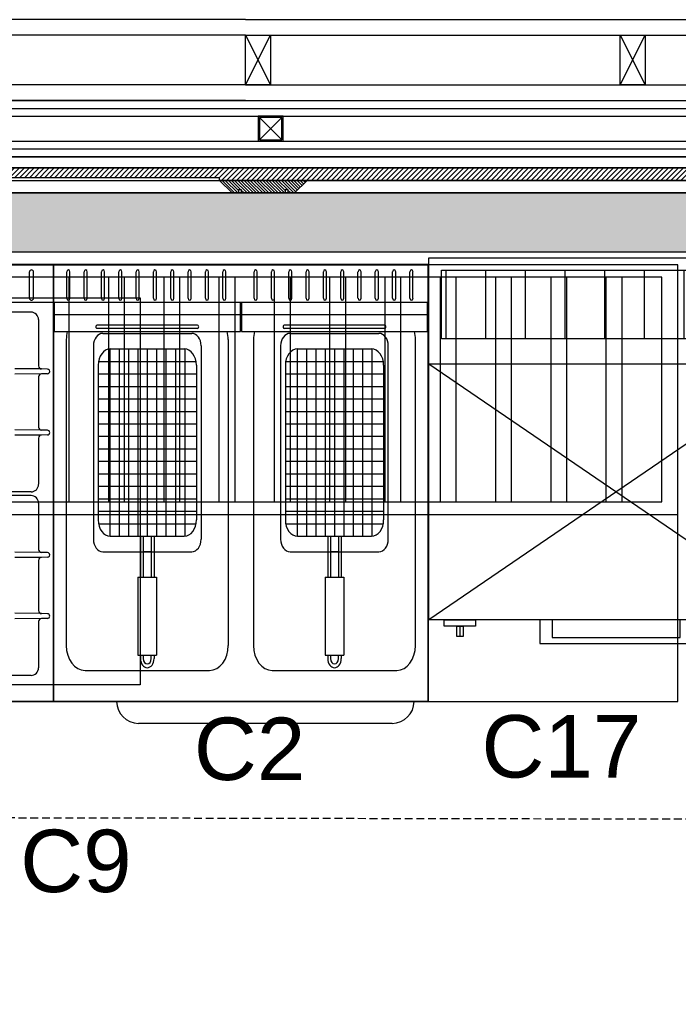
# Model space of a CAD drawing. Header units: millimetres. Extents: x 29001 to 40804, y -8833 to -5892.
# Drawn here: x 30586.8 to 30692.4, y -6714.4 to -6558.7 of the extents above; entities that cross this region are included whole.
import ezdxf

# ---------------------------------------------------------------- set-up
doc = ezdxf.new("R2010")
doc.units = ezdxf.units.MM
doc.linetypes.add('DASHED2', pattern=[0.375, 0.25, -0.125])
doc.layers.get('0').update_dxf_attribs({"lineweight": 0})
for name, color, linetype, lineweight in [('anahtar', 9, 'Continuous', 0), ('mutfak-Ekipman', 4, 'Continuous', 0), ('mutfak-poz no', 7, 'Continuous', 0), ('S2000-davlumbaz', 102, 'DASHED2', 0), ('S2000-Ekipman', 4, 'Continuous', 0), ('wipeout', 254, 'Continuous', 0), ('xxx_Auto_Duvar_Yesil Alcipan', 93, 'Continuous', 0), ('xxx_Auto_Kaplama_Ahşap', 34, 'Continuous', 0), ('xxx_Auto_Kaplama_Ahşap Tarama', 16, 'Continuous', 0), ('xxx_Auto_Kaplama_Ayna', 173, 'Continuous', 0), ('xxx_Auto_Kaplama_Mermer', 23, 'Continuous', 0), ('xxx_Auto_Kaplama_Mermer Tarama @ 1', 45, 'Continuous', 0), ('xxx_Auto_Konstruksiyon_Metal', 141, 'Continuous', 0), ('Y_DUVAR ALCIPAN', 6, 'Continuous', 0), ('Y_DUVAR KONST', 254, 'Continuous', 0)]:
    doc.layers.add(name, color=color, linetype=linetype, lineweight=lineweight)
doc.styles.add('ekp-yazı', font='arial.ttf', dxfattribs={"height": 10})

# ---------------------------------------------------------------- blocks, each defined once
blk = doc.blocks.new('KUTU PROFIL 40X80')
for p, q in [((8, 0), (0, -4)), ((0, 0), (8, -4))]:
    blk.add_line(p, q)
blk.add_lwpolyline([(0, 0), (8, 0), (8, -4), (0, -4)], close=True)
blk = doc.blocks.new('40x40 kutu profil')
at = {"layer": 'xxx_Auto_Konstruksiyon_Metal'}
for points in [[(-1674.77, -595.98), (-1674.77, -599.98), (-1670.77, -599.98), (-1670.77, -595.98), (-1674.77, -595.98)], [(-1670.97, -596.18), (-1674.57, -599.78)], [(-1674.57, -596.18), (-1670.97, -599.78)]]:
    blk.add_lwpolyline(points, dxfattribs=at)
blk.add_lwpolyline([(-1674.57, -596.18), (-1674.57, -599.78), (-1670.97, -599.78), (-1670.97, -596.18)], close=True, dxfattribs=at)
blk = doc.blocks.new('TÜM LAYOOUT')
at = {"layer": 'xxx_Auto_Kaplama_Ahşap'}
h = blk.add_hatch(dxfattribs=at)
h.set_pattern_fill('JIS_WOOD', color=256, scale=0.8)
h.set_pattern_definition([(45, (-27117.531, 50085.9245), (-0.3999999993, 0.3999999993), [])])
h.paths.add_polyline_path([(1563.63, -260.75), (978.49, -260.75), (980.49, -262.75), (1563.63, -262.75)])
at = {"layer": 'xxx_Auto_Kaplama_Ahşap Tarama'}
h = blk.add_hatch(dxfattribs=at)
h.set_pattern_fill('JIS_WOOD', color=256, scale=0.5, angle=-90)
h.set_pattern_definition([(315, (103391.44714, 55924.2936), (0.2499999996, 0.2499999996), [])])
h.paths.add_polyline_path([(1477.05, -264.25), (1477.05, -264.75), (1476.05, -264.75), (1474.08, -262.75), (1488.05, -262.75), (1486.05, -264.75), (1485.05, -264.75), (1485.05, -264.25), (1484.55, -264.25), (1484.55, -264.75), (1477.55, -264.75), (1477.55, -264.25)])
at = {"layer": 'anahtar', "lineweight": 0}
for p, q in [((1478.26, -236.95), (912.26, -236.95)), ((1478.26, -236.95), (2303.26, -236.95)), ((1478.26, -239.45), (912.26, -239.45)), ((1478.26, -239.45), (2303.26, -239.45)), ((1478.26, -247.45), (912.26, -247.45)), ((1478.26, -247.45), (2303.26, -247.45)), ((1478.26, -249.95), (912.26, -249.95)), ((1478.26, -249.95), (2303.26, -249.95))]:
    blk.add_line(p, q, dxfattribs=at)
at = {"layer": 'xxx_Auto_Duvar_Yesil Alcipan', "linetype": 'Continuous'}
for p, q in [((912.26, -249.95), (1610.06, -249.95)), ((913.51, -251.2), (1610.06, -251.2)), ((913.51, -252.45), (1610.06, -252.45)), ((976.69, -256.45), (1610.06, -256.45)), ((976.69, -257.7), (1610.06, -257.7)), ((976.69, -258.95), (1610.06, -258.95))]:
    blk.add_line(p, q, dxfattribs=at)
at = {"layer": 'xxx_Auto_Kaplama_Ahşap', "linetype": 'Continuous'}
for p, q in [((980.49, -260.75), (1608.26, -260.75)), ((1606.26, -262.75), (980.49, -262.75))]:
    blk.add_line(p, q, dxfattribs=at)
at = {"layer": 'xxx_Auto_Kaplama_Ahşap'}
for points in [[(1610.06, -258.95), (976.69, -258.95), (978.49, -260.75), (1608.26, -260.75)], [(980.49, -262.75), (1606.26, -262.75), (1608.26, -260.75), (978.49, -260.75)]]:
    blk.add_lwpolyline(points, close=True, dxfattribs=at)
at = {"layer": 'xxx_Auto_Kaplama_Ahşap', "linetype": 'Continuous'}
blk.add_lwpolyline([(1488.1, -262.75), (1486.1, -264.75), (1485.1, -264.75), (1485.1, -264.25), (1484.6, -264.25), (1484.6, -264.75), (1477.6, -264.76), (1477.6, -264.25), (1477.1, -264.25), (1477.1, -264.75), (1476.1, -264.75), (1474.1, -262.75)], close=True, dxfattribs=at)
blk.add_lwpolyline([(1488.1, -262.75), (1486.1, -264.75), (1485.1, -264.75), (1485.1, -264.25), (1484.6, -264.25), (1484.6, -264.75), (1477.6, -264.76), (1477.6, -264.25), (1477.1, -264.25), (1477.1, -264.75), (1476.1, -264.75), (1474.1, -262.75)], close=True, dxfattribs=at)
at = {"layer": 'xxx_Auto_Kaplama_Ahşap Tarama'}
blk.add_lwpolyline([(1604.26, -264.75), (1358.95, -264.75)], dxfattribs=at)
at = {"layer": 'xxx_Auto_Kaplama_Ayna'}
blk.add_lwpolyline([(1362.95, -262.35), (1362.95, -262.75), (1474.1, -262.75), (1474.1, -262.35), (1362.95, -262.35)], dxfattribs=at)
at = {"layer": 'Y_DUVAR ALCIPAN'}
for p, q in [((1478.26, -236.95), (912.26, -236.95)), ((1478.26, -236.95), (2303.26, -236.95)), ((1478.26, -239.45), (912.26, -239.45)), ((1478.26, -239.45), (2303.26, -239.45)), ((1478.26, -247.45), (912.26, -247.45)), ((1478.26, -247.45), (2303.26, -247.45)), ((1478.26, -249.95), (912.26, -249.95)), ((1478.26, -249.95), (2303.26, -249.95))]:
    blk.add_line(p, q, dxfattribs=at)
at = {"layer": 'xxx_Auto_Konstruksiyon_Metal', "rotation": 90}
blk.add_blockref('40x40 kutu profil', (884.29, 1418.32), dxfattribs=at)
at = {"layer": 'Y_DUVAR KONST', "rotation": 90}
for p in [(1478.26, -247.45), (1538.26, -247.45)]:
    blk.add_blockref('KUTU PROFIL 40X80', p, dxfattribs=at)
blk.add_wipeout([(1362.94, -262.36), (1362.94, -262.56), (1362.94, -262.76), (1474.1, -262.76), (1474.1, -262.35)]).dxf.layer = 'wipeout'
at = {"layer": 'xxx_Auto_Kaplama_Ayna'}
blk.add_lwpolyline([(1362.94, -262.36), (1362.94, -262.76), (1474.1, -262.75), (1474.1, -262.35), (1362.94, -262.36)], dxfattribs=at)
blk = doc.blocks.new('MOBİLYALAR')
at = {"layer": 'xxx_Auto_Kaplama_Mermer Tarama @ 1', "true_color": 0xb0a4a0}
h = blk.add_hatch(dxfattribs=at)
h.set_pattern_fill('DOTS', color=253, scale=1.5, angle=540)
h.set_pattern_definition([(180, (-40140.9034, 53191.863), (-1.190625, -2.38125), [0, -2.38125])])
edge = h.paths.add_edge_path()
edge.add_line((982.5, -264.75), (1603.84, -264.75))
edge.add_line((1603.84, -264.75), (1603.84, -274.25))
edge.add_line((1603.84, -274.25), (992.49, -274.25))
edge.add_line((992.49, -274.25), (992.49, -419.25))
edge.add_line((992.49, -419.25), (1027.49, -419.25))
edge.add_line((1027.49, -419.25), (1027.52, -441.86))
edge.add_line((1027.52, -441.86), (1027.52, -464.86))
edge.add_arc((1042.91, -463.89), 15.42, 183.5929, 227.6554)
edge.add_arc((1042.91, -463.89), 15.42, 227.6554, 260.3124)
edge.add_line((1040.32, -479.09), (1606.26, -480.75))
edge.add_line((1606.26, -480.75), (1606.26, -487.39))
edge.add_line((1606.26, -487.39), (1606.26, -502.74))
edge.add_arc((1578.23, -497.23), 28.56, 279.0097, 348.8638, ccw=False)
edge.add_line((1582.71, -525.43), (1523.71, -525.29))
edge.add_line((1523.71, -525.29), (1515.78, -525.28))
edge.add_line((1515.78, -525.28), (1008.96, -524.07))
edge.add_arc((1008.95, -497.57), 26.5, 183.3004, 270.0252, ccw=False)
edge.add_line((982.5, -499.09), (982.5, -264.75))
at = {"layer": 'xxx_Auto_Kaplama_Mermer'}
blk.add_lwpolyline([(982.5, -264.75), (1603.84, -264.75), (1603.84, -274.25), (992.49, -274.25), (992.49, -419.25), (1027.49, -419.25), (1027.52, -464.86), (1027.52, -464.86, 0.347843), (1040.32, -479.09), (1045.51, -479.09), (1606.26, -480.75), (1606.26, -494.04), (1606.26, -502.74, -0.138789), (1599.18, -516.47, -0.20399), (1582.71, -525.43), (1008.95, -524.06, -0.39745), (982.5, -499.09), (982.5, -264.75)], format="xyb", dxfattribs=at)
blk = doc.blocks.new('6 AÇIK ATEŞ OCAK 120.70')
at = {"color": 4}
for p, q in [((-11203.34, 12845.19), (-11133.34, 12845.19)), ((-11203.34, 12765.19), (-11203.34, 12845.19)), ((-11203.34, 12845.19), (-11133.34, 12845.19)), ((-11203.34, 12765.19), (-11203.34, 12845.19)), ((-11197.34, 12765.19), (-11197.34, 12845.19)), ((-11197.34, 12765.19), (-11197.34, 12845.19)), ((-11133.34, 12797.19), (-11133.34, 12845.19)), ((-11133.34, 12845.19), (-11133.34, 12765.19)), ((-11133.34, 12845.19), (-11133.34, 12765.19))]:
    blk.add_line(p, q, dxfattribs=at)
at = {"color": 251, "lineweight": 9}
for p, q in [((-11186.62, 12844.19), (-11186.63, 12843.26)), ((-11185.87, 12844.19), (-11185.85, 12843.26)), ((-11176.82, 12844.19), (-11176.83, 12843.26)), ((-11176.07, 12844.19), (-11176.05, 12843.26)), ((-11157.22, 12844.19), (-11157.23, 12843.26)), ((-11156.47, 12844.19), (-11156.45, 12843.26)), ((-11147.42, 12844.19), (-11147.43, 12843.26)), ((-11146.67, 12844.19), (-11146.65, 12843.26)), ((-11194.54, 12842.77), (-11187.13, 12842.77)), ((-11186.63, 12843.22), (-11186.68, 12838.98)), ((-11185.85, 12843.22), (-11185.8, 12838.98)), ((-11185.35, 12842.77), (-11177.33, 12842.77)), ((-11176.83, 12843.22), (-11176.88, 12838.98)), ((-11176.05, 12843.22), (-11176, 12838.98)), ((-11175.55, 12842.77), (-11168.15, 12842.77)), ((-11165.14, 12842.77), (-11157.73, 12842.77)), ((-11157.23, 12843.22), (-11157.28, 12838.98)), ((-11156.45, 12843.22), (-11156.4, 12838.98)), ((-11155.95, 12842.77), (-11147.93, 12842.77)), ((-11147.43, 12843.22), (-11147.48, 12838.98)), ((-11146.65, 12843.22), (-11146.6, 12838.98)), ((-11146.15, 12842.77), (-11138.75, 12842.77)), ((-11197.97, 12841.96), (-11202.19, 12841.96)), ((-11197.97, 12841.96), (-11202.19, 12841.96)), ((-11197.97, 12841.31), (-11202.19, 12841.31)), ((-11195.74, 12841.57), (-11195.74, 12825.19)), ((-11166.94, 12841.57), (-11166.94, 12825.19)), ((-11166.34, 12841.57), (-11166.34, 12825.19)), ((-11137.54, 12841.57), (-11137.54, 12825.19))]:
    blk.add_line(p, q, dxfattribs=at)
for centre, radius, start, end in [((-11186.24, 12844.19), 0.374, 359.7967, 180), ((-11176.44, 12844.19), 0.374, 0, 180), ((-11156.84, 12844.19), 0.374, 359.7967, 180), ((-11147.04, 12844.19), 0.374, 0, 180), ((-11194.54, 12841.57), 1.2, 89.8062, 180), ((-11187.13, 12843.27), 0.5, 270, 359.1142), ((-11185.35, 12843.27), 0.5, 180.7854, 270), ((-11177.33, 12843.27), 0.5, 270, 359.1999), ((-11175.55, 12843.27), 0.5, 180.8022, 270), ((-11168.14, 12841.57), 1.2, 0, 90.1938), ((-11165.14, 12841.57), 1.2, 89.8062, 180), ((-11157.73, 12843.27), 0.5, 270, 359.1142), ((-11155.95, 12843.27), 0.5, 180.7854, 270), ((-11147.93, 12843.27), 0.5, 270, 359.1999), ((-11146.15, 12843.27), 0.5, 180.8022, 270), ((-11138.74, 12841.57), 1.2, 0, 90.1938), ((-11202.19, 12841.64), 0.325, 90, 180), ((-11202.19, 12841.64), 0.325, 180, 270), ((-11197.97, 12841.64), 0.325, 0, 90), ((-11197.97, 12841.64), 0.325, 270, 0)]:
    blk.add_arc(centre, radius, start, end, dxfattribs=at)
blk = doc.blocks.new('İTH FRİTÖZ 8070')
for p, q in [((0, 0), (0, 70)), ((0, 70), (80, 70)), ((0, 0), (0, 70)), ((0, 70), (80, 70)), ((80, 70), (80, 0)), ((80, 70), (80, 0)), ((0, 64), (80, 64)), ((0, 64), (80, 64)), ((0.1, 62), (39.9, 62)), ((40.1, 62), (79.9, 62)), ((80, 0), (0, 0))]:
    blk.add_line(p, q)
at = {"color": 251, "lineweight": 9}
for p, q in [((2.82, 64.62), (2.82, 68.85)), ((3.47, 64.62), (3.47, 68.85)), ((6.52, 64.62), (6.52, 68.85)), ((7.17, 64.62), (7.17, 68.85)), ((7.17, 64.62), (7.17, 68.85)), ((10.22, 64.62), (10.22, 68.85)), ((10.87, 64.62), (10.87, 68.85)), ((10.87, 64.62), (10.87, 68.85)), ((13.92, 64.62), (13.92, 68.85)), ((14.57, 64.62), (14.57, 68.85)), ((14.57, 64.62), (14.57, 68.85)), ((17.62, 64.62), (17.62, 68.85)), ((18.27, 64.62), (18.27, 68.85)), ((18.27, 64.62), (18.27, 68.85)), ((21.32, 64.62), (21.32, 68.85)), ((21.97, 64.62), (21.97, 68.85)), ((21.97, 64.62), (21.97, 68.85)), ((25.02, 64.62), (25.02, 68.85)), ((25.67, 64.62), (25.67, 68.85)), ((25.67, 64.62), (25.67, 68.85)), ((28.72, 64.62), (28.72, 68.85)), ((29.37, 64.62), (29.37, 68.85)), ((29.37, 64.62), (29.37, 68.85)), ((32.42, 64.62), (32.42, 68.85)), ((33.07, 64.62), (33.07, 68.85)), ((33.07, 64.62), (33.07, 68.85)), ((36.12, 64.62), (36.12, 68.85)), ((36.77, 64.62), (36.77, 68.85)), ((36.77, 64.62), (36.77, 68.85)), ((42.82, 64.62), (42.82, 68.85)), ((43.47, 64.62), (43.47, 68.85)), ((46.52, 64.62), (46.52, 68.85)), ((47.17, 64.62), (47.17, 68.85)), ((47.17, 64.62), (47.17, 68.85)), ((50.22, 64.62), (50.22, 68.85)), ((50.87, 64.62), (50.87, 68.85)), ((50.87, 64.62), (50.87, 68.85)), ((53.92, 64.62), (53.92, 68.85)), ((54.57, 64.62), (54.57, 68.85)), ((54.57, 64.62), (54.57, 68.85)), ((57.62, 64.62), (57.62, 68.85)), ((58.27, 64.62), (58.27, 68.85)), ((58.27, 64.62), (58.27, 68.85)), ((61.32, 64.62), (61.32, 68.85)), ((61.97, 64.62), (61.97, 68.85)), ((61.97, 64.62), (61.97, 68.85)), ((65.02, 64.62), (65.02, 68.85)), ((65.67, 64.62), (65.67, 68.85)), ((65.67, 64.62), (65.67, 68.85)), ((68.72, 64.62), (68.72, 68.85)), ((69.37, 64.62), (69.37, 68.85)), ((69.37, 64.62), (69.37, 68.85)), ((72.42, 64.62), (72.42, 68.85)), ((73.07, 64.62), (73.07, 68.85)), ((73.07, 64.62), (73.07, 68.85)), ((76.12, 64.62), (76.12, 68.85)), ((76.77, 64.62), (76.77, 68.85)), ((76.77, 64.62), (76.77, 68.85)), ((39.9, 59.3), (39.9, 64)), ((40.1, 64), (40.1, 59.3)), ((79.9, 59.3), (79.9, 64)), ((0.1, 59.3), (39.9, 59.3)), ((30.75, 60.3), (9.25, 60.3)), ((30.75, 59.8), (9.25, 59.8)), ((40.1, 59.3), (79.9, 59.3)), ((70.75, 60.3), (49.25, 60.3)), ((70.75, 59.8), (49.25, 59.8)), ((2.7, 58), (2.7, 9)), ((10.5, 59), (29.5, 59)), ((37.3, 58), (37.3, 9)), ((42.7, 58), (42.7, 9)), ((50.5, 59), (69.5, 59)), ((77.3, 9), (77.3, 58)), ((8.5, 57), (8.5, 26)), ((12, 56.5), (12, 26.5)), ((12.1, 56.5), (27.9, 56.5)), ((14, 56.5), (14, 26.5)), ((16, 56.5), (16, 26.5)), ((18, 56.5), (18, 26.5)), ((20, 56.5), (20, 26.5)), ((22, 56.5), (22, 26.5)), ((24, 56.5), (24, 26.5)), ((26, 56.5), (26, 26.5)), ((28, 56.5), (28, 26.5)), ((31.5, 57), (31.5, 26)), ((48.5, 57), (48.5, 26)), ((52, 56.5), (52, 26.5)), ((52.1, 56.5), (67.9, 56.5)), ((54, 56.5), (54, 26.5)), ((56, 56.5), (56, 26.5)), ((58, 56.5), (58, 26.5)), ((60, 56.5), (60, 26.5)), ((62, 56.5), (62, 26.5)), ((64, 56.5), (64, 26.5)), ((66, 56.5), (66, 26.5)), ((68, 56.5), (68, 26.5)), ((71.5, 26), (71.5, 57)), ((9.57, 54.5), (30.43, 54.5)), ((49.57, 54.5), (70.43, 54.5)), ((9.5, 53.9), (9.5, 29.1)), ((30.5, 53.9), (30.5, 29.1)), ((49.5, 53.9), (49.5, 29.1)), ((70.5, 53.9), (70.5, 29.1)), ((9.5, 52.5), (30.5, 52.5)), ((49.5, 52.5), (70.5, 52.5)), ((9.5, 50.5), (30.5, 50.5)), ((49.5, 50.5), (70.5, 50.5)), ((9.5, 48.5), (30.5, 48.5)), ((49.5, 48.5), (70.5, 48.5)), ((9.5, 46.5), (30.5, 46.5)), ((49.5, 46.5), (70.5, 46.5)), ((9.5, 44.5), (30.5, 44.5)), ((49.5, 44.5), (70.5, 44.5)), ((9.5, 42.5), (30.5, 42.5)), ((49.5, 42.5), (70.5, 42.5)), ((9.5, 40.5), (30.5, 40.5)), ((49.5, 40.5), (70.5, 40.5)), ((9.5, 38.5), (30.5, 38.5)), ((49.5, 38.5), (70.5, 38.5)), ((9.5, 36.5), (30.5, 36.5)), ((49.5, 36.5), (70.5, 36.5)), ((9.5, 34.5), (30.5, 34.5)), ((49.5, 34.5), (70.5, 34.5)), ((9.5, 32.5), (30.5, 32.5)), ((49.5, 32.5), (70.5, 32.5)), ((9.5, 30.5), (30.5, 30.5)), ((49.5, 30.5), (70.5, 30.5)), ((9.57, 28.5), (30.43, 28.5)), ((49.57, 28.5), (70.43, 28.5)), ((12.1, 26.5), (27.9, 26.5)), ((18.55, 26.5), (18.55, 19.93)), ((19.15, 26.5), (19.15, 19.93)), ((20.85, 26.5), (20.85, 19.93)), ((21.45, 26.5), (21.45, 19.93)), ((52.1, 26.5), (67.9, 26.5)), ((58.55, 26.5), (58.55, 19.93)), ((59.15, 26.5), (59.15, 19.93)), ((60.85, 26.5), (60.85, 19.93)), ((61.45, 26.5), (61.45, 19.93)), ((10.5, 24), (29.5, 24)), ((20.85, 23.97), (19.15, 23.97)), ((50.5, 24), (69.5, 24)), ((60.85, 23.97), (59.15, 23.97)), ((18, 19.93), (18, 7.43)), ((18, 19.93), (22, 19.93)), ((22, 19.93), (22, 7.43)), ((58, 19.93), (58, 7.43)), ((58, 19.93), (62, 19.93)), ((62, 19.93), (62, 7.43)), ((18, 7.43), (22, 7.43)), ((18.55, 7.43), (18.55, 6.88)), ((19.15, 7.43), (19.15, 6.88)), ((20.85, 6.88), (20.85, 7.43)), ((21.45, 7.43), (21.45, 6.88)), ((58, 7.43), (62, 7.43)), ((58.55, 7.43), (58.55, 6.88)), ((59.15, 7.43), (59.15, 6.88)), ((60.85, 6.88), (60.85, 7.43)), ((61.45, 7.43), (61.45, 6.88)), ((6.7, 5), (33.3, 5)), ((46.7, 5), (73.3, 5))]:
    blk.add_line(p, q, dxfattribs=at)
at = {"color": 251}
blk.add_line((0.1, 64), (0.1, 59.3), dxfattribs=at)
at = {"color": 251, "lineweight": 9}
for centre, radius, start, end in [((3.15, 68.85), 0.325, 90, 180), ((3.15, 68.85), 0.325, 0, 90), ((6.85, 68.85), 0.325, 90, 180), ((6.85, 68.85), 0.325, 0, 90), ((10.55, 68.85), 0.325, 90, 180), ((10.55, 68.85), 0.325, 0, 90), ((14.25, 68.85), 0.325, 90, 180), ((14.25, 68.85), 0.325, 0, 90), ((17.95, 68.85), 0.325, 90, 180), ((17.95, 68.85), 0.325, 0, 90), ((21.65, 68.85), 0.325, 90, 180), ((21.65, 68.85), 0.325, 0, 90), ((25.35, 68.85), 0.325, 90, 180), ((25.35, 68.85), 0.325, 0, 90), ((29.05, 68.85), 0.325, 90, 180), ((29.05, 68.85), 0.325, 0, 90), ((32.75, 68.85), 0.325, 90, 180), ((32.75, 68.85), 0.325, 0, 90), ((36.45, 68.85), 0.325, 90, 180), ((36.45, 68.85), 0.325, 0, 90), ((43.15, 68.85), 0.325, 90, 180), ((43.15, 68.85), 0.325, 0, 90), ((46.85, 68.85), 0.325, 90, 180), ((46.85, 68.85), 0.325, 0, 90), ((50.55, 68.85), 0.325, 90, 180), ((50.55, 68.85), 0.325, 0, 90), ((54.25, 68.85), 0.325, 90, 180), ((54.25, 68.85), 0.325, 0, 90), ((57.95, 68.85), 0.325, 90, 180), ((57.95, 68.85), 0.325, 0, 90), ((61.65, 68.85), 0.325, 90, 180), ((61.65, 68.85), 0.325, 0, 90), ((65.35, 68.85), 0.325, 90, 180), ((65.35, 68.85), 0.325, 0, 90), ((69.05, 68.85), 0.325, 90, 180), ((69.05, 68.85), 0.325, 0, 90), ((72.75, 68.85), 0.325, 90, 180), ((72.75, 68.85), 0.325, 0, 90), ((76.45, 68.85), 0.325, 90, 180), ((76.45, 68.85), 0.325, 0, 90), ((3.15, 64.62), 0.325, 180, 270), ((3.15, 64.62), 0.325, 270, 0), ((6.85, 64.62), 0.325, 180, 270), ((6.85, 64.62), 0.325, 270, 0), ((10.55, 64.62), 0.325, 180, 270), ((10.55, 64.62), 0.325, 270, 0), ((14.25, 64.62), 0.325, 180, 270), ((14.25, 64.62), 0.325, 270, 0), ((17.95, 64.62), 0.325, 180, 270), ((17.95, 64.62), 0.325, 270, 0), ((21.65, 64.62), 0.325, 180, 270), ((21.65, 64.62), 0.325, 270, 0), ((25.35, 64.62), 0.325, 180, 270), ((25.35, 64.62), 0.325, 270, 0), ((29.05, 64.62), 0.325, 180, 270), ((29.05, 64.62), 0.325, 270, 0), ((32.75, 64.62), 0.325, 180, 270), ((32.75, 64.62), 0.325, 270, 0), ((36.45, 64.62), 0.325, 180, 270), ((36.45, 64.62), 0.325, 270, 0), ((43.15, 64.62), 0.325, 180, 270), ((43.15, 64.62), 0.325, 270, 0), ((46.85, 64.62), 0.325, 180, 270), ((46.85, 64.62), 0.325, 270, 0), ((50.55, 64.62), 0.325, 180, 270), ((50.55, 64.62), 0.325, 270, 0), ((54.25, 64.62), 0.325, 180, 270), ((54.25, 64.62), 0.325, 270, 0), ((57.95, 64.62), 0.325, 180, 270), ((57.95, 64.62), 0.325, 270, 0), ((61.65, 64.62), 0.325, 180, 270), ((61.65, 64.62), 0.325, 270, 0), ((65.35, 64.62), 0.325, 180, 270), ((65.35, 64.62), 0.325, 270, 0), ((69.05, 64.62), 0.325, 180, 270), ((69.05, 64.62), 0.325, 270, 0), ((72.75, 64.62), 0.325, 180, 270), ((72.75, 64.62), 0.325, 270, 0), ((76.45, 64.62), 0.325, 180, 270), ((76.45, 64.62), 0.325, 270, 0), ((6.7, 58), 4, 161.0347, 180), ((9.25, 60.05), 0.25, 90, 270.0001), ((30.75, 60.05), 0.25, 269.9999, 90), ((33.3, 58), 4, 0, 18.9653), ((46.7, 58), 4, 161.0347, 180), ((49.25, 60.05), 0.25, 90, 270.0001), ((70.75, 60.05), 0.25, 269.9999, 90), ((73.3, 58), 4, 0, 18.9653), ((10.5, 57), 2, 90, 180), ((29.5, 57), 2, 0, 90), ((50.5, 57), 2, 90, 180), ((69.5, 57), 2, 0, 90), ((12.1, 53.9), 2.6, 90, 180), ((27.9, 53.9), 2.6, 0, 90), ((52.1, 53.9), 2.6, 90, 180), ((67.9, 53.9), 2.6, 0, 90), ((12.1, 29.1), 2.6, 180, 270), ((27.9, 29.1), 2.6, 270, 0), ((52.1, 29.1), 2.6, 180, 270), ((67.9, 29.1), 2.6, 270, 0), ((10.5, 26), 2, 180, 270), ((29.5, 26), 2, 270, 0), ((50.5, 26), 2, 180, 270), ((69.5, 26), 2, 270, 0), ((6.7, 9), 4, 180, 270), ((33.3, 9), 4, 270, 0), ((46.7, 9), 4, 180, 270), ((73.3, 9), 4, 270, 0), ((20, 6.88), 1.45, 180, 0), ((20, 6.88), 0.85, 180, 0), ((60, 6.88), 1.45, 180, 0), ((60, 6.88), 0.85, 180, 0)]:
    blk.add_arc(centre, radius, start, end, dxfattribs=at)
blk = doc.blocks.new('A$C3D3D1144')
at = {"color": 40, "linetype": 'Continuous'}
for p, q in [((300, 74.6), (0, 74.6)), ((300, 4.6), (300, 74.6)), ((300, 72.6), (0, 72.6)), ((0, 4.6), (300, 4.6))]:
    blk.add_line(p, q, dxfattribs=at)
at = {"color": 251, "linetype": 'Continuous'}
blk.add_line((294.25, 1.1), (253.59, 1.1), dxfattribs=at)
at = {"color": 251}
blk.add_lwpolyline([(2.54, 69.29), (253.84, 69.29), (253.84, 7.29), (2.54, 7.29)], close=True, dxfattribs=at)
at = {"color": 251, "linetype": 'Continuous'}
for centre, start, end in [((253.59, 4.6), 180, 270), ((294.25, 4.6), 270, 0)]:
    blk.add_arc(centre, 3.5, start, end, dxfattribs=at)
blk = doc.blocks.new('A$C03FD2C9A')
at = {"color": 4}
for p, q in [((170, 40), (0, 40)), ((170, 20), (170, 40)), ((167.47, 38), (2.53, 38)), ((167.47, 20), (167.47, 38)), ((167.47, 2), (167.47, 20)), ((170, 0), (170, 20)), ((2.53, 2), (167.47, 2)), ((0, 0), (170, 0))]:
    blk.add_line(p, q, dxfattribs=at)
at = {"color": 251}
for p, q in [((69.91, 38), (69.91, 2)), ((72.44, 38), (72.44, 2)), ((78.77, 38), (78.77, 2)), ((81.3, 38), (81.3, 2)), ((87.63, 38), (87.63, 2)), ((90.16, 38), (90.16, 2)), ((96.49, 38), (96.49, 2)), ((99.02, 38), (99.02, 2)), ((105.35, 38), (105.35, 2)), ((107.88, 38), (107.88, 2)), ((114.2, 38), (114.2, 2)), ((116.74, 38), (116.74, 2)), ((123.06, 38), (123.06, 2)), ((125.59, 38), (125.59, 2)), ((131.92, 38), (131.92, 2)), ((134.45, 38), (134.45, 2)), ((140.78, 38), (140.78, 2)), ((143.31, 38), (143.31, 2)), ((149.64, 38), (149.64, 2)), ((152.17, 38), (152.17, 2)), ((158.5, 38), (158.5, 2)), ((161.03, 38), (161.03, 2))]:
    blk.add_line(p, q, dxfattribs=at)
blk = doc.blocks.new('SalamanderE.60-58')
at = {"lineweight": 9}
h = blk.add_hatch(dxfattribs=at)
h.set_pattern_fill('ANSI31', color=251, scale=2, angle=45, style=0)
h.set_pattern_definition([(90, (-113413.595, 6728.771), (-6.35, 1e-15), [])])
h.paths.add_polyline_path([(-2, -13), (-2, -2), (-58, -2), (-58, -13)])
at = {"color": 251, "lineweight": 9}
for p, q in [((0, -17), (-60, -58)), ((-60, -17), (0, -58))]:
    blk.add_line(p, q, dxfattribs=at)
for points in [[(-60, 0), (0, 0), (0, -58), (-60, -58)], [(-60, -17), (0, -17), (0, -58), (-60, -58)]]:
    blk.add_lwpolyline(points, close=True)
at = {"color": 251}
blk.add_lwpolyline([(-58, -2), (-2, -2), (-2, -13), (-58, -13)], close=True, dxfattribs=at)
at = {"color": 251, "lineweight": 9}
for points in [[(-52.53, -59), (-57.53, -59), (-57.53, -58), (-52.53, -58)], [(-54.53, -60.67), (-55.53, -60.67), (-55.53, -59), (-54.53, -59)], [(-42.25, -61.81), (-17.75, -61.81), (-17.75, -58), (-42.25, -58)], [(-40.25, -60.81), (-19.75, -60.81), (-19.75, -58), (-40.25, -58)], [(-7.47, -59), (-2.47, -59), (-2.47, -58), (-7.47, -58)], [(-5.47, -60.67), (-4.47, -60.67), (-4.47, -59), (-5.47, -59)]]:
    blk.add_lwpolyline(points, close=True, dxfattribs=at)
for points in [[(-55.03, -59), (-55.03, -60.67)], [(-4.97, -59), (-4.97, -60.67)]]:
    blk.add_lwpolyline(points, dxfattribs=at)
blk = doc.blocks.new('MUTFAK')
at = {"color": 4}
for p, q in [((2120.69, -477.4), (2120.69, -547.4)), ((2160.69, -547.4), (2160.69, -477.4)), ((2120.69, -547.4), (2160.69, -547.4))]:
    blk.add_line(p, q, dxfattribs=at)
at = {"layer": 'S2000-davlumbaz', "ltscale": 5}
blk.add_line((2219.45, -566.37), (1710.96, -565.4), dxfattribs=at)
for name, p in [('A$C3D3D1144', (1820.69, -551.99)), ('A$C03FD2C9A', (1990.69, -517.4))]:
    blk.add_blockref(name, p)
at = {"layer": 'mutfak-Ekipman', "rotation": 270}
blk.add_blockref('6 AÇIK ATEŞ OCAK 120.70', (-10784.5, -11680.74), dxfattribs=at)
at = {"layer": 'mutfak-Ekipman', "xscale": 0.75}
blk.add_blockref('İTH FRİTÖZ 8070', (2060.69, -547.4), dxfattribs=at)
at = {"layer": 'S2000-Ekipman'}
blk.add_blockref('SalamanderE.60-58', (2180.82, -476.3), dxfattribs=at)
at = {"layer": 'mutfak-poz no', "style": 'ekp-yazı'}
for s, p in [('C17', (2129.24, -559.57)), ('C9', (2055.33, -577.93))]:
    blk.add_text(s, height=10, dxfattribs=at).set_placement(p)
at = {"layer": 'mutfak-poz no', "insert": (2083.16, -549.97), "char_height": 10, "attachment_point": 1, "style": 'ekp-yazı'}
blk.add_mtext_dynamic_manual_height_columns('C2', width=12.0866, gutter_width=60, heights=[0], dxfattribs=at)

msp = doc.modelspace()

# ---------------------------------------------------------------- block references
at = {"color": 6}
msp.add_blockref('TÜM LAYOOUT', (29144.79, -6321.8), dxfattribs=at)

# ---------------------------------------------------------------- next in the draw order: block references
msp.add_blockref('MOBİLYALAR', (29144.79, -6321.8), dxfattribs=at)

# ---------------------------------------------------------------- next in the draw order: block references
msp.add_blockref('MUTFAK', (28531.6, -6120.65), dxfattribs=at)

doc.saveas('drawing.dxf')
